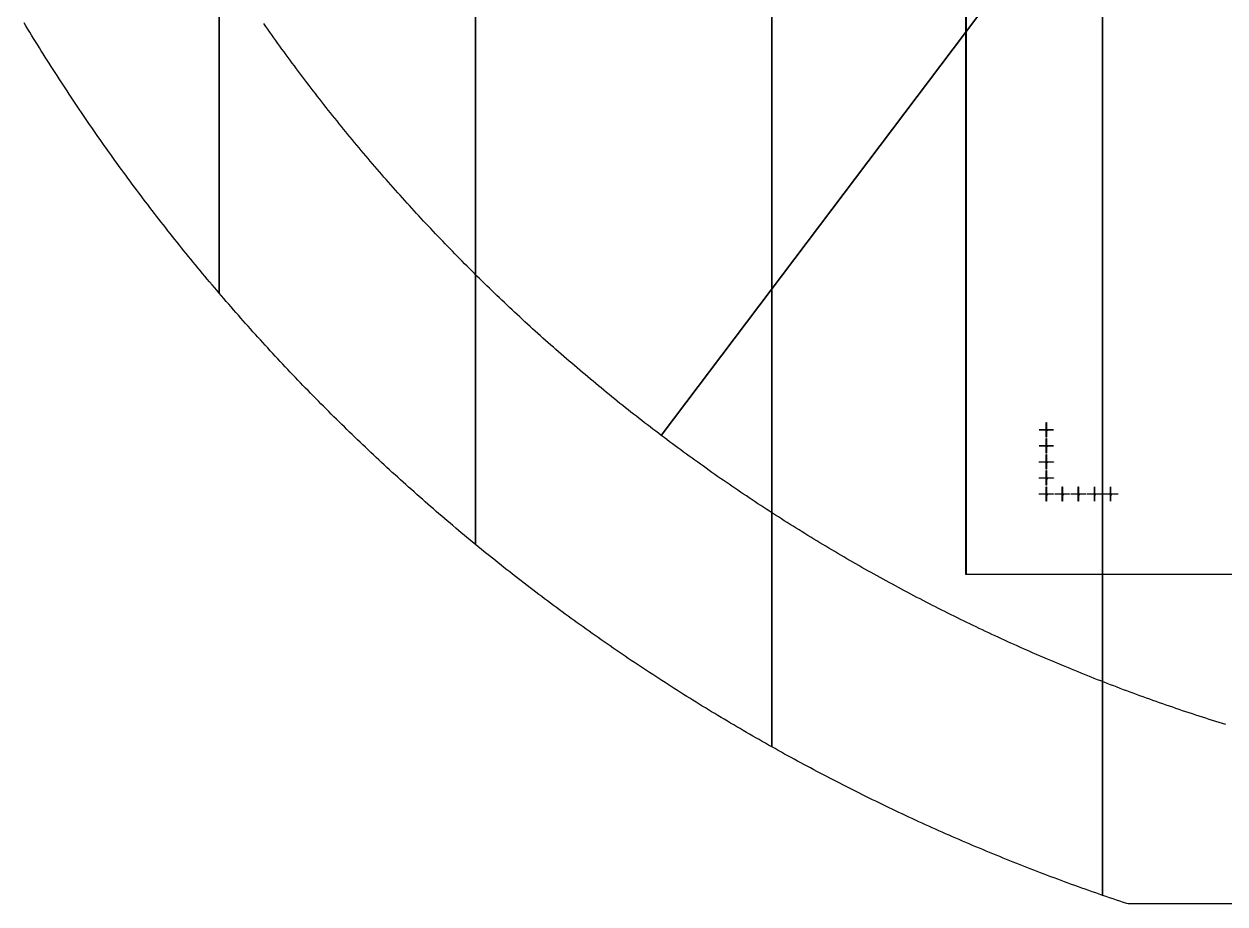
# Model space of a CAD drawing. Extents: x -25400 to 25400, y -24113 to 25400.
# Drawn here: x -21741 to -6775, y -24113 to -13149 of the extents above; entities that cross this region are included whole.
import ezdxf

# ---------------------------------------------------------------- set-up
doc = ezdxf.new("R2010")
doc.units = 0
for name, color, linetype in [('L0D0', 1, 'CONTINUOUS'), ('L1D0', 2, 'CONTINUOUS'), ('L3D0', 3, 'CONTINUOUS')]:
    doc.layers.add(name, color=color, linetype=linetype)

msp = doc.modelspace()

# ---------------------------------------------------------------- linework, layer by layer
at = {"layer": 'L0D0'}
for points in [[(-4251.735, -24112.788), (-7983.296, -24112.788), (-7996.667, -24108.366), (-8040.032, -24093.939), (-8083.372, -24079.433), (-8126.685, -24064.85), (-8169.972, -24050.188), (-8213.232, -24035.449), (-8256.466, -24020.632), (-8299.673, -24005.737), (-8299.673, 24005.737)], [(-12421.944, 22155.255), (-12421.944, -22155.255), (-12461.788, -22132.868), (-12501.591, -22110.41), (-12541.355, -22087.88), (-12581.077, -22065.278), (-12620.759, -22042.605), (-12660.4, -22019.861), (-12700, -21997.045), (-12739.559, -21974.158), (-12779.077, -21951.2), (-12818.553, -21928.171), (-12857.988, -21905.071), (-12897.381, -21881.901), (-12936.732, -21858.659), (-12976.042, -21835.346), (-13015.309, -21811.963), (-13054.534, -21788.509), (-13093.718, -21764.985), (-13132.858, -21741.39), (-13171.956, -21717.725), (-13211.012, -21693.989), (-13250.025, -21670.183), (-13288.995, -21646.307), (-13327.922, -21622.361), (-13366.805, -21598.345), (-13405.646, -21574.259), (-13444.443, -21550.104), (-13483.196, -21525.878), (-13521.906, -21501.583), (-13560.572, -21477.218), (-13599.194, -21452.783), (-13637.772, -21428.28), (-13676.306, -21403.706), (-13714.796, -21379.064), (-13753.241, -21354.352), (-13791.642, -21329.571), (-13829.998, -21304.721), (-13868.31, -21279.802), (-13906.576, -21254.815), (-13944.798, -21229.758), (-13982.974, -21204.633), (-14021.105, -21179.439), (-14059.191, -21154.176), (-14097.231, -21128.845), (-14135.225, -21103.445), (-14173.174, -21077.978), (-14211.077, -21052.442), (-14248.933, -21026.838), (-14286.744, -21001.165), (-14324.509, -20975.425), (-14362.227, -20949.617), (-14399.898, -20923.741), (-14437.523, -20897.797), (-14475.101, -20871.786), (-14512.633, -20845.707), (-14550.117, -20819.56), (-14587.554, -20793.347), (-14624.944, -20767.065), (-14662.287, -20740.717), (-14699.582, -20714.302), (-14736.83, -20687.819), (-14774.03, -20661.269), (-14811.182, -20634.653), (-14848.286, -20607.97), (-14885.342, -20581.22), (-14922.35, -20554.403), (-14959.309, -20527.52), (-14996.22, -20500.57), (-15033.083, -20473.554), (-15069.897, -20446.472), (-15106.662, -20419.323), (-15143.378, -20392.109), (-15180.045, -20364.828), (-15216.663, -20337.482), (-15253.232, -20310.069), (-15289.751, -20282.591), (-15326.221, -20255.047), (-15362.641, -20227.438), (-15399.012, -20199.763), (-15435.333, -20172.023), (-15471.603, -20144.217), (-15507.824, -20116.347), (-15543.994, -20088.411), (-15580.114, -20060.41), (-15616.184, -20032.344), (-15652.203, -20004.213), (-15688.171, -19976.018), (-15724.089, -19947.757), (-15759.956, -19919.433), (-15795.771, -19891.043), (-15831.536, -19862.59), (-15867.249, -19834.072), (-15902.911, -19805.49), (-15938.522, -19776.843), (-15974.08, -19748.133), (-16009.587, -19719.359), (-16045.043, -19690.521), (-16080.446, -19661.619), (-16115.797, -19632.653), (-16115.797, 19632.653)], [(-8299.673, 22155.255), (-8299.673, -24005.737), (-8342.854, -23990.765), (-8386.007, -23975.715), (-8429.133, -23960.587), (-8472.232, -23945.381), (-8515.303, -23930.098), (-8558.347, -23914.738), (-8601.363, -23899.3), (-8644.351, -23883.785), (-8687.312, -23868.193), (-8730.244, -23852.523), (-8773.148, -23836.776), (-8816.023, -23820.952), (-8858.87, -23805.05), (-8901.688, -23789.072), (-8944.478, -23773.017), (-8987.238, -23756.884), (-9029.97, -23740.675), (-9072.672, -23724.389), (-9115.345, -23708.026), (-9157.988, -23691.586), (-9200.602, -23675.07), (-9243.185, -23658.477), (-9285.739, -23641.807), (-9328.263, -23625.061), (-9370.757, -23608.238), (-9413.22, -23591.339), (-9455.653, -23574.364), (-9498.055, -23557.312), (-9540.427, -23540.184), (-9582.767, -23522.98), (-9625.077, -23505.699), (-9667.355, -23488.343), (-9709.602, -23470.91), (-9751.818, -23453.402), (-9794.002, -23435.817), (-9836.154, -23418.157), (-9878.275, -23400.421), (-9920.364, -23382.609), (-9962.42, -23364.721), (-10004.444, -23346.758), (-10046.436, -23328.719), (-10088.395, -23310.604), (-10130.322, -23292.415), (-10172.216, -23274.149), (-10214.077, -23255.809), (-10255.904, -23237.393), (-10297.699, -23218.902), (-10339.46, -23200.335), (-10381.188, -23181.694), (-10422.882, -23162.977), (-10464.543, -23144.186), (-10506.169, -23125.32), (-10547.762, -23106.378), (-10589.32, -23087.362), (-10630.844, -23068.271), (-10672.334, -23049.106), (-10713.789, -23029.866), (-10755.21, -23010.551), (-10796.595, -22991.162), (-10837.946, -22971.698), (-10879.262, -22952.16), (-10920.542, -22932.548), (-10961.787, -22912.862), (-11002.997, -22893.101), (-11044.171, -22873.266), (-11085.309, -22853.357), (-11126.411, -22833.374), (-11167.477, -22813.317), (-11208.507, -22793.187), (-11249.501, -22772.982), (-11290.459, -22752.704), (-11331.379, -22732.352), (-11372.264, -22711.927), (-11413.111, -22691.428), (-11453.921, -22670.855), (-11494.695, -22650.21), (-11535.431, -22629.491), (-11576.129, -22608.698), (-11616.791, -22587.832), (-11657.414, -22566.894), (-11698, -22545.882), (-11738.548, -22524.797), (-11779.058, -22503.639), (-11819.53, -22482.409), (-11859.964, -22461.105), (-11900.359, -22439.729), (-11940.716, -22418.281), (-11981.034, -22396.759), (-12021.313, -22375.166), (-12061.553, -22353.499), (-12101.755, -22331.761), (-12141.917, -22309.95), (-12182.04, -22288.067), (-12222.123, -22266.111), (-12262.167, -22244.084), (-12302.171, -22221.984), (-12342.135, -22199.813), (-12382.059, -22177.57), (-12421.944, -22155.255), (-12421.944, 22155.255)], [(-16115.797, 19632.653), (-16115.797, -19632.653), (-16151.096, -19603.624), (-16186.343, -19574.532), (-16221.538, -19545.376), (-16256.68, -19516.157), (-16291.769, -19486.874), (-16326.805, -19457.529), (-16361.789, -19428.12), (-16396.72, -19398.649), (-16431.597, -19369.115), (-16466.422, -19339.518), (-16501.193, -19309.859), (-16535.91, -19280.137), (-16570.574, -19250.352), (-16605.185, -19220.506), (-16639.742, -19190.597), (-16674.245, -19160.625), (-16708.693, -19130.592), (-16743.088, -19100.497), (-16777.429, -19070.34), (-16811.715, -19040.122), (-16845.947, -19009.842), (-16880.124, -18979.5), (-16914.247, -18949.096), (-16948.315, -18918.632), (-16982.328, -18888.106), (-17016.286, -18857.519), (-17050.189, -18826.871), (-17084.036, -18796.162), (-17117.829, -18765.392), (-17151.566, -18734.561), (-17185.247, -18703.67), (-17218.873, -18672.718), (-17252.443, -18641.706), (-17285.957, -18610.633), (-17319.416, -18579.501), (-17352.818, -18548.308), (-17386.164, -18517.055), (-17419.454, -18485.741), (-17452.687, -18454.369), (-17485.864, -18422.936), (-17518.984, -18391.444), (-17552.047, -18359.892), (-17585.054, -18328.281), (-17618.004, -18296.61), (-17650.897, -18264.88), (-17683.732, -18233.091), (-17716.51, -18201.243), (-17749.231, -18169.336), (-17781.895, -18137.371), (-17814.501, -18105.346), (-17847.049, -18073.263), (-17879.54, -18041.122), (-17911.972, -18008.922), (-17944.347, -17976.663), (-17976.663, -17944.347), (-18008.922, -17911.972), (-18041.122, -17879.54), (-18073.263, -17847.049), (-18105.346, -17814.501), (-18137.371, -17781.895), (-18169.336, -17749.231), (-18201.243, -17716.51), (-18233.091, -17683.732), (-18264.88, -17650.897), (-18296.61, -17618.004), (-18328.281, -17585.054), (-18359.892, -17552.047), (-18391.444, -17518.984), (-18422.936, -17485.864), (-18454.369, -17452.687), (-18485.741, -17419.454), (-18517.055, -17386.164), (-18548.308, -17352.818), (-18579.501, -17319.416), (-18610.633, -17285.957), (-18641.706, -17252.443), (-18672.718, -17218.873), (-18703.67, -17185.247), (-18734.561, -17151.566), (-18765.392, -17117.829), (-18796.162, -17084.036), (-18826.871, -17050.189), (-18857.519, -17016.286), (-18888.106, -16982.328), (-18918.632, -16948.315), (-18949.096, -16914.247), (-18979.5, -16880.124), (-19009.842, -16845.947), (-19040.122, -16811.715), (-19070.34, -16777.429), (-19100.497, -16743.088), (-19130.592, -16708.693), (-19160.625, -16674.245), (-19190.597, -16639.742), (-19220.506, -16605.185), (-19250.352, -16570.574), (-19280.137, -16535.91), (-19309.859, -16501.193), (-19309.859, 16501.193)], [(-19309.859, 16501.193), (-19309.859, -16501.193), (-19339.518, -16466.422), (-19369.115, -16431.597), (-19398.649, -16396.72), (-19428.12, -16361.789), (-19457.529, -16326.805), (-19486.874, -16291.769), (-19516.157, -16256.68), (-19545.376, -16221.538), (-19574.532, -16186.343), (-19603.624, -16151.096), (-19632.653, -16115.797), (-19661.619, -16080.446), (-19690.521, -16045.043), (-19719.359, -16009.587), (-19748.133, -15974.08), (-19776.843, -15938.522), (-19805.49, -15902.911), (-19834.072, -15867.249), (-19862.59, -15831.536), (-19891.043, -15795.771), (-19919.433, -15759.956), (-19947.757, -15724.089), (-19976.018, -15688.171), (-20004.213, -15652.203), (-20032.344, -15616.184), (-20060.41, -15580.114), (-20088.411, -15543.994), (-20116.347, -15507.824), (-20144.217, -15471.603), (-20172.023, -15435.333), (-20199.763, -15399.012), (-20227.438, -15362.641), (-20255.047, -15326.221), (-20282.591, -15289.751), (-20310.069, -15253.232), (-20337.482, -15216.663), (-20364.828, -15180.045), (-20392.109, -15143.378), (-20419.323, -15106.662), (-20446.472, -15069.897), (-20473.554, -15033.083), (-20500.57, -14996.22), (-20527.52, -14959.309), (-20554.403, -14922.35), (-20581.22, -14885.342), (-20607.97, -14848.286), (-20634.653, -14811.182), (-20661.269, -14774.03), (-20687.819, -14736.83), (-20714.302, -14699.582), (-20740.717, -14662.287), (-20767.065, -14624.944), (-20793.347, -14587.554), (-20819.56, -14550.117), (-20845.707, -14512.633), (-20871.786, -14475.101), (-20897.797, -14437.523), (-20923.741, -14399.898), (-20949.617, -14362.227), (-20975.425, -14324.509), (-21001.165, -14286.744), (-21026.838, -14248.933), (-21052.442, -14211.077), (-21077.978, -14173.174), (-21103.445, -14135.225), (-21128.845, -14097.231), (-21154.176, -14059.191), (-21179.439, -14021.105), (-21204.633, -13982.974), (-21229.758, -13944.798), (-21254.815, -13906.576), (-21279.802, -13868.31), (-21304.721, -13829.998), (-21329.571, -13791.642), (-21354.352, -13753.241), (-21379.064, -13714.796), (-21403.706, -13676.306), (-21428.28, -13637.772), (-21452.783, -13599.194), (-21477.218, -13560.572), (-21501.583, -13521.906), (-21525.878, -13483.196), (-21550.104, -13444.443), (-21574.259, -13405.646), (-21598.345, -13366.805), (-21622.361, -13327.922), (-21646.307, -13288.995), (-21670.183, -13250.025), (-21693.989, -13211.012), (-21717.725, -13171.956), (-21741.39, -13132.858)], [(0, 0), (-13800.333, -18274.595), (-13834.946, -18248.405), (-13869.508, -18222.15), (-13904.021, -18195.829), (-13938.484, -18169.443), (-13972.897, -18142.991), (-14007.26, -18116.475), (-14041.573, -18089.893), (-14075.835, -18063.247), (-14110.046, -18036.535), (-14144.207, -18009.759), (-14178.317, -17982.918), (-14212.376, -17956.012), (-14246.384, -17929.042), (-14280.34, -17902.008), (-14314.246, -17874.909), (-14348.1, -17847.746), (-14381.902, -17820.519), (-14415.653, -17793.228), (-14449.352, -17765.873), (-14482.999, -17738.454), (-14516.594, -17710.971), (-14550.137, -17683.425), (-14583.628, -17655.815), (-14617.066, -17628.142), (-14650.452, -17600.405), (-14683.785, -17572.605), (-14717.065, -17544.743), (-14750.293, -17516.817), (-14783.467, -17488.828), (-14816.589, -17460.776), (-14849.657, -17432.662), (-14882.672, -17404.485), (-14915.633, -17376.245), (-14948.541, -17347.943), (-14981.395, -17319.579), (-15014.195, -17291.152), (-15046.941, -17262.664), (-15079.634, -17234.113), (-15112.272, -17205.5), (-15144.856, -17176.826), (-15177.385, -17148.09), (-15209.86, -17119.292), (-15242.28, -17090.433), (-15274.646, -17061.512), (-15306.956, -17032.53), (-15339.212, -17003.487), (-15371.412, -16974.383), (-15403.558, -16945.218), (-15435.648, -16915.992), (-15467.682, -16886.705), (-15499.661, -16857.358), (-15531.584, -16827.95), (-15563.452, -16798.481), (-15595.263, -16768.952), (-15627.019, -16739.363), (-15658.718, -16709.714), (-15690.361, -16680.005), (-15721.948, -16650.236), (-15753.478, -16620.407), (-15784.952, -16590.518), (-15816.369, -16560.57), (-15847.729, -16530.562), (-15879.032, -16500.495), (-15910.278, -16470.369), (-15941.467, -16440.183), (-15972.599, -16409.938), (-16003.673, -16379.635), (-16034.69, -16349.272), (-16065.65, -16318.851), (-16096.551, -16288.371), (-16127.395, -16257.833), (-16158.181, -16227.236), (-16188.908, -16196.581), (-16219.578, -16165.868), (-16250.189, -16135.097), (-16280.742, -16104.268), (-16311.237, -16073.38), (-16341.673, -16042.436), (-16372.05, -16011.433), (-16402.368, -15980.373), (-16432.627, -15949.256), (-16462.828, -15918.081), (-16492.969, -15886.849), (-16523.051, -15855.56), (-16553.074, -15824.214), (-16583.037, -15792.811), (-16612.94, -15761.352), (-16642.784, -15729.836), (-16672.568, -15698.263), (-16702.293, -15666.634), (-16731.957, -15634.949), (-16761.561, -15603.207), (-16791.105, -15571.41), (-16820.588, -15539.556), (-16850.011, -15507.647), (-16879.374, -15475.682), (-16908.676, -15443.661), (-16937.917, -15411.585), (-16967.098, -15379.454), (-16996.217, -15347.267), (-17025.275, -15315.025), (-17054.273, -15282.728), (-17083.208, -15250.377), (-17112.083, -15217.97), (-17140.896, -15185.509), (-17169.648, -15152.993), (-17198.337, -15120.423), (-17226.966, -15087.798), (-17255.532, -15055.12), (-17284.036, -15022.387), (-17312.478, -14989.6), (-17340.858, -14956.759), (-17369.175, -14923.865), (-17397.431, -14890.917), (-17425.623, -14857.916), (-17453.753, -14824.861), (-17481.821, -14791.753), (-17509.825, -14758.591), (-17537.767, -14725.377), (-17565.646, -14692.11), (-17593.461, -14658.79), (-17621.214, -14625.417), (-17648.903, -14591.992), (-17676.528, -14558.515), (-17704.09, -14524.985), (-17731.589, -14491.403), (-17759.024, -14457.769), (-17786.395, -14424.083), (-17813.702, -14390.345), (-17840.945, -14356.555), (-17868.124, -14322.714), (-17895.239, -14288.821), (-17922.29, -14254.877), (-17949.276, -14220.882), (-17976.198, -14186.836), (-18003.055, -14152.739), (-18029.847, -14118.591), (-18056.575, -14084.392), (-18083.238, -14050.143), (-18109.836, -14015.843), (-18136.368, -13981.493), (-18162.836, -13947.092), (-18189.238, -13912.642), (-18215.576, -13878.141), (-18241.847, -13843.591), (-18268.053, -13808.991), (-18294.194, -13774.341), (-18320.268, -13739.642), (-18346.277, -13704.894), (-18372.22, -13670.096), (-18398.097, -13635.249), (-18423.908, -13600.353), (-18449.653, -13565.408), (-18475.331, -13530.415), (-18500.944, -13495.373), (-18526.489, -13460.282), (-18551.968, -13425.143), (-18577.381, -13389.956), (-18602.726, -13354.721), (-18628.005, -13319.438), (-18653.217, -13284.107), (-18678.362, -13248.728), (-18703.44, -13213.302), (-18728.45, -13177.828), (-18753.394, -13142.307)], [(-6766.186, -21877.585), (-6807.64, -21864.721), (-6849.07, -21851.779), (-6890.475, -21838.758), (-6931.855, -21825.659), (-6973.21, -21812.481), (-7014.541, -21799.225), (-7055.846, -21785.891), (-7097.126, -21772.478), (-7138.38, -21758.987), (-7179.609, -21745.418), (-7220.812, -21731.771), (-7261.989, -21718.046), (-7303.14, -21704.243), (-7344.264, -21690.361), (-7385.363, -21676.402), (-7426.434, -21662.365), (-7467.479, -21648.251), (-7508.498, -21634.058), (-7549.489, -21619.788), (-7590.453, -21605.44), (-7631.39, -21591.014), (-7672.299, -21576.511), (-7713.181, -21561.93), (-7754.035, -21547.272), (-7794.862, -21532.537), (-7835.66, -21517.724), (-7876.43, -21502.833), (-7917.172, -21487.866), (-7957.886, -21472.821), (-7998.57, -21457.7), (-8039.226, -21442.501), (-8079.854, -21427.225), (-8120.452, -21411.872), (-8161.021, -21396.442), (-8201.561, -21380.936), (-8242.071, -21365.352), (-8282.552, -21349.692), (-8323.002, -21333.955), (-8363.423, -21318.141), (-8403.814, -21302.251), (-8444.175, -21286.284), (-8484.505, -21270.241), (-8524.805, -21254.122), (-8565.075, -21237.926), (-8605.313, -21221.654), (-8645.521, -21205.305), (-8685.697, -21188.881), (-8725.843, -21172.38), (-8765.957, -21155.803), (-8806.039, -21139.15), (-8846.09, -21122.421), (-8886.109, -21105.617), (-8926.096, -21088.736), (-8966.052, -21071.78), (-9005.975, -21054.748), (-9045.865, -21037.641), (-9085.723, -21020.458), (-9125.549, -21003.199), (-9165.341, -20985.865), (-9205.101, -20968.455), (-9244.828, -20950.97), (-9284.521, -20933.41), (-9324.181, -20915.775), (-9363.808, -20898.065), (-9403.401, -20880.279), (-9442.96, -20862.419), (-9482.485, -20844.483), (-9521.976, -20826.473), (-9561.433, -20808.388), (-9600.856, -20790.228), (-9640.244, -20771.993), (-9679.597, -20753.684), (-9718.916, -20735.3), (-9758.2, -20716.842), (-9797.448, -20698.309), (-9836.662, -20679.702), (-9875.84, -20661.021), (-9914.983, -20642.265), (-9954.09, -20623.435), (-9993.161, -20604.532), (-10032.197, -20585.554), (-10071.196, -20566.502), (-10110.159, -20547.376), (-10149.086, -20528.177), (-10187.977, -20508.904), (-10226.831, -20489.557), (-10265.648, -20470.136), (-10304.428, -20450.642), (-10343.171, -20431.075), (-10381.877, -20411.434), (-10420.546, -20391.719), (-10459.177, -20371.932), (-10497.771, -20352.071), (-10536.327, -20332.137), (-10574.845, -20312.131), (-10613.326, -20292.051), (-10651.768, -20271.898), (-10690.171, -20251.672), (-10728.537, -20231.374), (-10766.864, -20211.003), (-10805.152, -20190.56), (-10843.401, -20170.043), (-10881.612, -20149.455), (-10919.783, -20128.794), (-10957.915, -20108.061), (-10996.008, -20087.255), (-11034.061, -20066.377), (-11072.074, -20045.428), (-11110.048, -20024.406), (-11147.982, -20003.312), (-11185.876, -19982.147), (-11223.73, -19960.909), (-11261.543, -19939.6), (-11299.316, -19918.219), (-11337.048, -19896.767), (-11374.74, -19875.243), (-11412.39, -19853.648), (-11450, -19831.982), (-11487.569, -19810.244), (-11525.096, -19788.435), (-11562.582, -19766.555), (-11600.026, -19744.604), (-11637.429, -19722.582), (-11674.79, -19700.49), (-11712.109, -19678.326), (-11749.385, -19656.092), (-11786.62, -19633.787), (-11823.812, -19611.412), (-11860.962, -19588.966), (-11898.069, -19566.449), (-11935.134, -19543.863), (-11972.155, -19521.206), (-12009.134, -19498.479), (-12046.069, -19475.683), (-12082.962, -19452.816), (-12119.81, -19429.879), (-12156.616, -19406.872), (-12193.377, -19383.796), (-12230.095, -19360.65), (-12266.769, -19337.435), (-12303.398, -19314.15), (-12339.984, -19290.796), (-12376.525, -19267.372), (-12413.022, -19243.879), (-12449.474, -19220.317), (-12485.881, -19196.686), (-12522.244, -19172.986), (-12558.562, -19149.217), (-12594.834, -19125.38), (-12631.061, -19101.474), (-12667.243, -19077.499), (-12703.379, -19053.455), (-12739.47, -19029.343), (-12775.515, -19005.163), (-12811.514, -18980.914), (-12847.467, -18956.597), (-12883.374, -18932.213), (-12919.235, -18907.76), (-12955.049, -18883.239), (-12990.816, -18858.65), (-13026.537, -18833.994), (-13062.211, -18809.27), (-13097.839, -18784.478), (-13133.419, -18759.619), (-13168.952, -18734.693), (-13204.438, -18709.699), (-13239.876, -18684.638), (-13275.267, -18659.51), (-13310.61, -18634.314), (-13345.905, -18609.052), (-13381.152, -18583.723), (-13416.351, -18558.328), (-13451.502, -18532.865), (-13486.605, -18507.336), (-13521.659, -18481.741), (-13556.665, -18456.079), (-13591.621, -18430.351), (-13626.53, -18404.556), (-13661.389, -18378.696), (-13696.199, -18352.769), (-13730.96, -18326.777), (-13765.671, -18300.719), (-13800.333, -18274.595), (0, 0)]]:
    msp.add_lwpolyline(points, dxfattribs=at)
at = {"layer": 'L1D0'}
for points in [[(-9092.5, -18205.75), (-9092.5, -18203.25), (-9009.5, -18203.25), (-9009.5, -18205.75)], [(-9001.7, -18209.5), (-9001.7, -18204.7), (-9006.5, -18204.7), (-9006.5, -18204.3), (-9001.7, -18204.3), (-9001.7, -18199.5), (-9001.3, -18199.5), (-9001.3, -18204.3), (-8996.5, -18204.3), (-8996.5, -18204.7), (-9001.3, -18204.7), (-9001.3, -18209.5)], [(-9002.75, -18196.5), (-9002.75, -18113.5), (-9000.25, -18113.5), (-9000.25, -18196.5)], [(-9002.75, -18295.5), (-9002.75, -18212.5), (-9000.25, -18212.5), (-9000.25, -18295.5)], [(-8995.5, -18215.056), (-8995.5, -18211.5), (-8991.056, -18211.5), (-8991.056, -18212.389), (-8994.611, -18212.389), (-8994.611, -18214.167), (-8991.944, -18214.167), (-8991.944, -18215.056)], [(-8995.5, -18217.722), (-8995.5, -18216.833), (-8991.944, -18216.833), (-8991.944, -18217.722)], [(-8993.5, -18205.75), (-8993.5, -18203.25), (-8910.5, -18203.25), (-8910.5, -18205.75)], [(-8991.944, -18216.833), (-8991.944, -18215.056), (-8991.056, -18215.056), (-8991.056, -18216.833)], [(-9092.5, -18405.75), (-9092.5, -18403.25), (-9009.5, -18403.25), (-9009.5, -18405.75)], [(-9001.7, -18409.5), (-9001.7, -18404.7), (-9006.5, -18404.7), (-9006.5, -18404.3), (-9001.7, -18404.3), (-9001.7, -18399.5), (-9001.3, -18399.5), (-9001.3, -18404.3), (-8996.5, -18404.3), (-8996.5, -18404.7), (-9001.3, -18404.7), (-9001.3, -18409.5)], [(-9002.75, -18396.5), (-9002.75, -18313.5), (-9000.25, -18313.5), (-9000.25, -18396.5)], [(-8993.5, -18405.75), (-8993.5, -18403.25), (-8910.5, -18403.25), (-8910.5, -18405.75)], [(-9002.75, -18495.5), (-9002.75, -18412.5), (-9000.25, -18412.5), (-9000.25, -18495.5)], [(-9002.75, -18596.5), (-9002.75, -18513.5), (-9000.25, -18513.5), (-9000.25, -18596.5)], [(-8992.833, -18417.722), (-8992.833, -18415.944), (-8995.5, -18415.944), (-8995.5, -18414.167), (-8994.611, -18414.167), (-8994.611, -18415.056), (-8992.833, -18415.056), (-8992.833, -18412.389), (-8993.722, -18412.389), (-8993.722, -18411.5), (-8991.944, -18411.5), (-8991.944, -18415.056), (-8991.056, -18415.056), (-8991.056, -18415.944), (-8991.944, -18415.944), (-8991.944, -18417.722)], [(-8994.611, -18414.167), (-8994.611, -18412.389), (-8993.722, -18412.389), (-8993.722, -18414.167)], [(-9092.5, -18605.75), (-9092.5, -18603.25), (-9009.5, -18603.25), (-9009.5, -18605.75)], [(-9001.7, -18609.5), (-9001.7, -18604.7), (-9006.5, -18604.7), (-9006.5, -18604.3), (-9001.7, -18604.3), (-9001.7, -18599.5), (-9001.3, -18599.5), (-9001.3, -18604.3), (-8996.5, -18604.3), (-8996.5, -18604.7), (-9001.3, -18604.7), (-9001.3, -18609.5)], [(-9002.75, -18695.5), (-9002.75, -18612.5), (-9000.25, -18612.5), (-9000.25, -18695.5)], [(-8995.5, -18612.389), (-8995.5, -18611.5), (-8991.944, -18611.5), (-8991.944, -18612.389)], [(-8995.5, -18617.722), (-8995.5, -18616.833), (-8991.944, -18616.833), (-8991.944, -18617.722)], [(-8994.611, -18615.056), (-8994.611, -18614.167), (-8991.944, -18614.167), (-8991.944, -18615.056)], [(-8993.5, -18605.75), (-8993.5, -18603.25), (-8910.5, -18603.25), (-8910.5, -18605.75)], [(-8991.944, -18614.167), (-8991.944, -18612.389), (-8991.056, -18612.389), (-8991.056, -18614.167)], [(-8991.944, -18616.833), (-8991.944, -18615.056), (-8991.056, -18615.056), (-8991.056, -18616.833)], [(-9092.5, -18805.75), (-9092.5, -18803.25), (-9009.5, -18803.25), (-9009.5, -18805.75)], [(-9001.7, -18809.5), (-9001.7, -18804.7), (-9006.5, -18804.7), (-9006.5, -18804.3), (-9001.7, -18804.3), (-9001.7, -18799.5), (-9001.3, -18799.5), (-9001.3, -18804.3), (-8996.5, -18804.3), (-8996.5, -18804.7), (-9001.3, -18804.7), (-9001.3, -18809.5)], [(-9002.75, -18796.5), (-9002.75, -18713.5), (-9000.25, -18713.5), (-9000.25, -18796.5)], [(-9002.75, -18895.5), (-9002.75, -18812.5), (-9000.25, -18812.5), (-9000.25, -18895.5)], [(-8995.5, -18813.278), (-8995.5, -18812.389), (-8994.611, -18812.389), (-8994.611, -18813.278)], [(-8995.5, -18817.722), (-8995.5, -18815.944), (-8994.611, -18815.944), (-8994.611, -18816.833), (-8991.056, -18816.833), (-8991.056, -18817.722)], [(-8994.611, -18812.389), (-8994.611, -18811.5), (-8991.944, -18811.5), (-8991.944, -18812.389)], [(-8994.611, -18815.944), (-8994.611, -18815.056), (-8992.833, -18815.056), (-8992.833, -18815.944)], [(-8993.5, -18805.75), (-8993.5, -18803.25), (-8910.5, -18803.25), (-8910.5, -18805.75)], [(-8992.833, -18815.056), (-8992.833, -18814.167), (-8991.944, -18814.167), (-8991.944, -18815.056)], [(-8991.944, -18814.167), (-8991.944, -18812.389), (-8991.056, -18812.389), (-8991.056, -18814.167)], [(-9092.5, -19005.75), (-9092.5, -19003.25), (-9009.5, -19003.25), (-9009.5, -19005.75)], [(-9001.7, -19009.5), (-9001.7, -19004.7), (-9006.5, -19004.7), (-9006.5, -19004.3), (-9001.7, -19004.3), (-9001.7, -18999.5), (-9001.3, -18999.5), (-9001.3, -19004.3), (-8996.5, -19004.3), (-8996.5, -19004.7), (-9001.3, -19004.7), (-9001.3, -19009.5)], [(-9002.75, -18996.5), (-9002.75, -18913.5), (-9000.25, -18913.5), (-9000.25, -18996.5)], [(-8993.5, -19005.75), (-8993.5, -19003.25), (-8910.5, -19003.25), (-8910.5, -19005.75)], [(-8892.5, -19005.75), (-8892.5, -19003.25), (-8809.5, -19003.25), (-8809.5, -19005.75)], [(-8801.7, -19009.5), (-8801.7, -19004.7), (-8806.5, -19004.7), (-8806.5, -19004.3), (-8801.7, -19004.3), (-8801.7, -18999.5), (-8801.3, -18999.5), (-8801.3, -19004.3), (-8796.5, -19004.3), (-8796.5, -19004.7), (-8801.3, -19004.7), (-8801.3, -19009.5)], [(-8802.75, -18996.5), (-8802.75, -18913.5), (-8800.25, -18913.5), (-8800.25, -18996.5)], [(-8793.5, -19005.75), (-8793.5, -19003.25), (-8710.5, -19003.25), (-8710.5, -19005.75)], [(-8692.5, -19005.75), (-8692.5, -19003.25), (-8609.5, -19003.25), (-8609.5, -19005.75)], [(-8601.7, -19009.5), (-8601.7, -19004.7), (-8606.5, -19004.7), (-8606.5, -19004.3), (-8601.7, -19004.3), (-8601.7, -18999.5), (-8601.3, -18999.5), (-8601.3, -19004.3), (-8596.5, -19004.3), (-8596.5, -19004.7), (-8601.3, -19004.7), (-8601.3, -19009.5)], [(-8602.75, -18996.5), (-8602.75, -18913.5), (-8600.25, -18913.5), (-8600.25, -18996.5)], [(-8593.5, -19005.75), (-8593.5, -19003.25), (-8510.5, -19003.25), (-8510.5, -19005.75)], [(-8492.5, -19005.75), (-8492.5, -19003.25), (-8409.5, -19003.25), (-8409.5, -19005.75)], [(-8401.7, -19009.5), (-8401.7, -19004.7), (-8406.5, -19004.7), (-8406.5, -19004.3), (-8401.7, -19004.3), (-8401.7, -18999.5), (-8401.3, -18999.5), (-8401.3, -19004.3), (-8396.5, -19004.3), (-8396.5, -19004.7), (-8401.3, -19004.7), (-8401.3, -19009.5)], [(-8402.75, -18996.5), (-8402.75, -18913.5), (-8400.25, -18913.5), (-8400.25, -18996.5)], [(-8393.5, -19005.75), (-8393.5, -19003.25), (-8310.5, -19003.25), (-8310.5, -19005.75)], [(-8292.5, -19005.75), (-8292.5, -19003.25), (-8209.5, -19003.25), (-8209.5, -19005.75)], [(-8201.7, -19009.5), (-8201.7, -19004.7), (-8206.5, -19004.7), (-8206.5, -19004.3), (-8201.7, -19004.3), (-8201.7, -18999.5), (-8201.3, -18999.5), (-8201.3, -19004.3), (-8196.5, -19004.3), (-8196.5, -19004.7), (-8201.3, -19004.7), (-8201.3, -19009.5)], [(-8202.75, -18996.5), (-8202.75, -18913.5), (-8200.25, -18913.5), (-8200.25, -18996.5)], [(-8193.5, -19005.75), (-8193.5, -19003.25), (-8110.5, -19003.25), (-8110.5, -19005.75)], [(-9002.75, -19095.5), (-9002.75, -19012.5), (-9000.25, -19012.5), (-9000.25, -19095.5)], [(-8994.611, -19017.722), (-8994.611, -19016.833), (-8993.722, -19016.833), (-8993.722, -19013.278), (-8994.611, -19013.278), (-8994.611, -19012.389), (-8993.722, -19012.389), (-8993.722, -19011.5), (-8992.833, -19011.5), (-8992.833, -19016.833), (-8991.944, -19016.833), (-8991.944, -19017.722)], [(-8802.75, -19095.5), (-8802.75, -19012.5), (-8800.25, -19012.5), (-8800.25, -19095.5)], [(-8795.5, -19013.278), (-8795.5, -19012.389), (-8794.611, -19012.389), (-8794.611, -19013.278)], [(-8795.5, -19017.722), (-8795.5, -19015.944), (-8794.611, -19015.944), (-8794.611, -19016.833), (-8791.056, -19016.833), (-8791.056, -19017.722)], [(-8794.611, -19012.389), (-8794.611, -19011.5), (-8791.944, -19011.5), (-8791.944, -19012.389)], [(-8794.611, -19015.944), (-8794.611, -19015.056), (-8792.833, -19015.056), (-8792.833, -19015.944)], [(-8792.833, -19015.056), (-8792.833, -19014.167), (-8791.944, -19014.167), (-8791.944, -19015.056)], [(-8791.944, -19014.167), (-8791.944, -19012.389), (-8791.056, -19012.389), (-8791.056, -19014.167)], [(-8602.75, -19095.5), (-8602.75, -19012.5), (-8600.25, -19012.5), (-8600.25, -19095.5)], [(-8595.5, -19012.389), (-8595.5, -19011.5), (-8591.944, -19011.5), (-8591.944, -19012.389)], [(-8595.5, -19017.722), (-8595.5, -19016.833), (-8591.944, -19016.833), (-8591.944, -19017.722)], [(-8594.611, -19015.056), (-8594.611, -19014.167), (-8591.944, -19014.167), (-8591.944, -19015.056)], [(-8591.944, -19014.167), (-8591.944, -19012.389), (-8591.056, -19012.389), (-8591.056, -19014.167)], [(-8591.944, -19016.833), (-8591.944, -19015.056), (-8591.056, -19015.056), (-8591.056, -19016.833)], [(-8402.75, -19095.5), (-8402.75, -19012.5), (-8400.25, -19012.5), (-8400.25, -19095.5)], [(-8392.833, -19017.722), (-8392.833, -19015.944), (-8395.5, -19015.944), (-8395.5, -19014.167), (-8394.611, -19014.167), (-8394.611, -19015.056), (-8392.833, -19015.056), (-8392.833, -19012.389), (-8393.722, -19012.389), (-8393.722, -19011.5), (-8391.944, -19011.5), (-8391.944, -19015.056), (-8391.056, -19015.056), (-8391.056, -19015.944), (-8391.944, -19015.944), (-8391.944, -19017.722)], [(-8394.611, -19014.167), (-8394.611, -19012.389), (-8393.722, -19012.389), (-8393.722, -19014.167)], [(-8202.75, -19095.5), (-8202.75, -19012.5), (-8200.25, -19012.5), (-8200.25, -19095.5)], [(-8195.5, -19015.056), (-8195.5, -19011.5), (-8191.056, -19011.5), (-8191.056, -19012.389), (-8194.611, -19012.389), (-8194.611, -19014.167), (-8191.944, -19014.167), (-8191.944, -19015.056)], [(-8195.5, -19017.722), (-8195.5, -19016.833), (-8191.944, -19016.833), (-8191.944, -19017.722)], [(-8191.944, -19016.833), (-8191.944, -19015.056), (-8191.056, -19015.056), (-8191.056, -19016.833)]]:
    msp.add_lwpolyline(points, close=True, dxfattribs=at)
at = {"layer": 'L3D0'}
for points in [[(-1.5, -10004.5), (-10001.5, -10004.5), (-10001.5, -20004.5), (-10004.5, -20004.5), (-10004.5, -10004.5), (-20007.5, -10004.5), (-20007.5, -10001.5), (-20004.5, -10001.5), (-10004.5, -10001.5), (-10001.5, -10001.5), (-1.5, -10001.5)], [(10004.5, -20007.5), (-10004.5, -20007.5), (-10004.5, -20004.5), (-10001.5, -20004.5), (-1.5, -20004.5)]]:
    msp.add_lwpolyline(points, dxfattribs=at)

doc.saveas('drawing.dxf')
